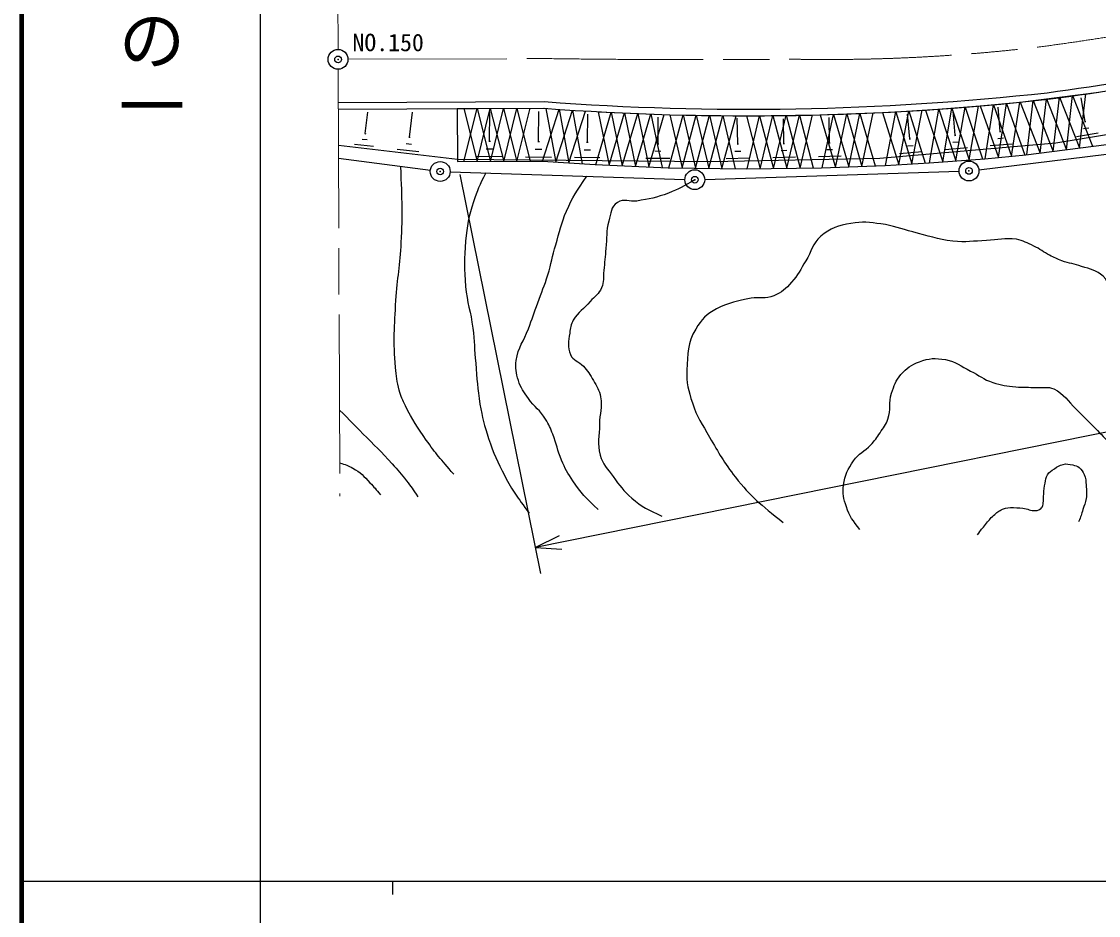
# Model space of a CAD drawing. Units: millimetres, scale not verified. Extents: x 40000 to 680000, y 20000 to 380000.
# Drawn here: x 40000 to 121270, y 202409 to 269866 of the extents above; entities that cross this region are included whole.
import ezdxf
from ezdxf.enums import TextEntityAlignment as Align

# ---------------------------------------------------------------- set-up
doc = ezdxf.new("R2010")
doc.units = ezdxf.units.MM
doc.header["$LTSCALE"] = 1000
doc.header["$PDMODE"] = 32
doc.header["$PDSIZE"] = 500
doc.linetypes.add('CHAIN', pattern=[18.5, 12, -1.5, 3.5, -1.5])
for name, color, linetype, lineweight in [('M-BGD', 7, 'Continuous', 25), ('M-BMK', 2, 'CHAIN', 13), ('M-BMK-ROW', 30, 'Continuous', 25), ('M-BMK-SRVR', 3, 'Continuous', 25), ('M-TTL', 2, 'Continuous', 140), ('M-TTL-BAND', 7, 'Continuous', 25)]:
    doc.layers.add(name, color=color, linetype=linetype, lineweight=lineweight)
doc.layers.add('M-OTRS', color=6, linetype='Continuous')
doc.styles.add('@ＭＳ ゴシック', font='')
doc.styles.add('ＭＳ ゴシック', font='')
doc.styles.get('@ＭＳ ゴシック').set_extended_font_data('@MS Gothic')
doc.styles.get('ＭＳ ゴシック').set_extended_font_data('MS Gothic')

msp = doc.modelspace()

# ---------------------------------------------------------------- linework, layer by layer
at = {"layer": 'M-BGD'}
for p, q in [((115356, 263776), (121288, 264547)), ((117854, 260067), (118331, 264163)), ((118331, 264163), (119838, 260325)), ((118846, 260196), (119322, 264292)), ((119322, 264292), (120829, 260454)), ((119838, 260325), (120314, 264420)), ((63898, 263762), (79451, 263823)), ((63900, 263262), (79434, 263323)), ((72873, 263297), (79434, 263323)), ((76389, 259311), (77373, 263315)), ((77373, 263315), (78389, 259319)), ((77389, 259315), (78373, 263319)), ((79571, 263315), (80310, 259258)), ((108221, 263186), (112349, 263497)), ((109518, 259273), (110215, 263337)), ((110215, 263337), (111513, 259423)), ((110515, 259348), (111212, 263412)), ((111212, 263412), (112510, 259498)), ((111513, 259423), (112209, 263487)), ((112349, 263497), (115356, 263776)), ((112349, 263497), (113715, 259607)), ((112719, 259515), (113345, 263590)), ((113345, 263590), (114711, 259699)), ((113850, 261565), (113692, 263392)), ((113715, 259607), (114341, 263682)), ((114341, 263682), (115706, 259792)), ((114711, 259699), (115337, 263775)), ((115356, 263776), (116863, 259939)), ((115871, 259810), (116347, 263905)), ((116347, 263905), (117854, 260067)), ((116863, 259939), (117339, 264034)), ((117339, 264034), (118846, 260196)), ((120262, 262315), (119963, 264120)), ((65943, 261407), (66132, 263022)), ((69282, 261135), (69504, 263036)), ((72873, 263297), (72889, 259297)), ((73373, 263299), (74389, 259303)), ((73389, 259299), (74373, 263303)), ((74373, 263303), (75389, 259307)), ((74389, 259303), (75373, 263307)), ((75319, 260845), (75342, 263057)), ((75373, 263307), (76389, 259311)), ((75389, 259307), (76373, 263311)), ((76373, 263311), (77389, 259315)), ((79016, 260823), (79039, 263072)), ((79312, 259323), (80569, 263250)), ((80310, 259258), (81567, 263185)), ((80569, 263250), (81308, 259193)), ((81308, 259193), (82562, 263113)), ((81567, 263185), (82306, 259129)), ((82701, 260755), (82723, 262874)), ((83338, 259063), (84504, 263018)), ((83505, 263059), (88918, 262833)), ((83505, 263059), (84337, 259021)), ((84337, 259021), (85503, 262976)), ((84504, 263018), (85336, 258979)), ((85336, 258979), (86502, 262934)), ((85503, 262976), (86335, 258938)), ((86335, 258938), (87501, 262893)), ((86502, 262934), (87334, 258896)), ((87334, 258896), (88500, 262851)), ((87501, 262893), (88334, 258854)), ((88031, 260640), (88052, 262661)), ((88860, 258834), (89918, 262819)), ((88918, 262833), (94698, 262749)), ((88918, 262833), (89860, 258819)), ((89860, 258819), (90918, 262804)), ((89918, 262819), (90860, 258805)), ((90860, 258805), (91918, 262790)), ((90918, 262804), (91860, 258790)), ((91860, 258790), (92918, 262775)), ((91918, 262790), (92859, 258776)), ((92859, 258776), (93918, 262761)), ((92918, 262775), (93859, 258761)), ((94049, 260625), (94009, 262581)), ((94698, 262749), (100273, 262822)), ((94698, 262749), (95750, 258763)), ((94750, 258750), (95698, 262762)), ((95698, 262762), (96750, 258776)), ((95750, 258763), (96698, 262775)), ((96698, 262775), (97750, 258789)), ((96750, 258776), (97698, 262788)), ((97531, 260661), (97492, 262535)), ((97698, 262788), (98750, 258802)), ((97750, 258789), (98698, 262801)), ((98698, 262801), (99750, 258815)), ((98750, 258802), (99698, 262814)), ((100273, 262822), (104972, 263000)), ((100273, 262822), (101424, 258863)), ((100425, 258825), (101273, 262860)), ((100975, 260723), (100936, 262614)), ((101273, 262860), (102424, 258901)), ((101424, 258863), (102272, 262898)), ((102272, 262898), (103423, 258939)), ((102424, 258901), (103271, 262936)), ((103271, 262936), (104422, 258976)), ((103423, 258939), (104270, 262974)), ((104972, 263000), (108221, 263186)), ((104972, 263000), (106199, 259064)), ((105201, 259007), (105970, 263057)), ((105970, 263057), (107198, 259121)), ((106199, 259064), (106969, 263115)), ((107031, 261008), (106870, 262880)), ((106969, 263115), (108196, 259178)), ((107198, 259121), (107967, 263172)), ((108221, 263186), (109518, 259273)), ((108521, 259198), (109218, 263261)), ((109218, 263261), (110515, 259348)), ((110454, 261280), (110297, 263098)), ((131306, 262878), (118060, 260678)), ((120138, 261786), (120551, 261854)), ((120211, 262306), (120314, 262323)), ((65711, 260995), (66073, 260952)), ((65898, 261412), (65988, 261402)), ((69231, 261141), (69333, 261129)), ((106978, 261003), (107085, 261012)), ((110402, 261276), (110507, 261285)), ((113686, 261051), (114100, 261087)), ((113798, 261561), (113902, 261570)), ((119602, 261188), (121252, 261462)), ((72888, 259464), (63911, 260514)), ((65118, 260624), (66564, 260455)), ((68346, 260247), (69987, 260055)), ((69019, 260667), (69429, 260619)), ((75072, 260269), (75554, 260265)), ((75259, 260846), (75379, 260845)), ((78766, 260239), (79254, 260234)), ((78955, 260824), (79077, 260822)), ((82457, 260186), (82933, 260181)), ((82642, 260755), (82761, 260754)), ((87800, 260101), (88251, 260096)), ((87974, 260640), (88087, 260639)), ((93838, 260087), (94282, 260096)), ((93994, 260623), (94105, 260626)), ((97327, 260141), (97756, 260150)), ((97477, 260660), (97584, 260662)), ((100773, 260208), (101198, 260217)), ((100922, 260722), (101028, 260724)), ((118060, 260678), (104764, 259529)), ((106862, 260477), (107289, 260514)), ((109707, 260207), (111375, 260352)), ((110289, 260762), (110706, 260798)), ((113109, 260501), (114763, 260644)), ((115798, 259800), (121865, 260588)), ((92027, 259267), (72888, 259464)), ((72889, 259297), (79312, 259323)), ((74343, 259699), (76271, 259679)), ((78027, 259661), (79981, 259641)), ((79312, 259323), (83292, 259065)), ((81738, 259623), (83641, 259603)), ((87118, 259567), (88921, 259549)), ((104764, 259529), (92027, 259267)), ((93183, 259541), (94959, 259577)), ((96694, 259613), (98410, 259648)), ((100145, 259684), (101847, 259719)), ((106267, 259910), (107973, 260058)), ((108485, 259195), (112684, 259511)), ((112684, 259511), (115798, 259800)), ((83292, 259065), (88806, 258835)), ((88806, 258835), (94695, 258749)), ((94695, 258749), (100375, 258823)), ((100375, 258823), (105162, 259005)), ((105162, 259005), (108485, 259195)), ((73087, 258317), (79176, 228206)), ((193859, 253436), (78779, 230166)), ((80570, 231057), (78779, 230166)), ((78779, 230166), (80775, 230042))]:
    msp.add_line(p, q, dxfattribs=at)
for centre, radius, start, end in [((90438, 466201), 203500, 277.61177, 284.81833), ((90438, 466201), 204000, 277.61017, 284.81949), ((94806, 468823), 205573, 265.71659, 276.30834), ((94806, 468823), 206073, 265.71659, 276.30992)]:
    msp.add_arc(centre, radius, start, end, dxfattribs=at)
for points, knots in [([(72617, 235711), (71597, 236875), (71282, 237225), (70544, 238285), (69871, 239252), (69489, 239800), (68971, 240859), (68752, 241307), (68640, 241569), (68507, 242050), (68324, 242705), (68277, 243089), (68221, 243766), (68057, 245733), (68132, 246849), (68256, 248818), (68364, 250535), (68570, 251485), (68661, 253203), (68780, 255439), (68726, 256227), (68622, 258935)], [0, 0, 0, 0, 1, 1, 1, 2, 2, 2, 3, 3, 3, 4, 4, 4, 5, 5, 5, 6, 6, 6, 7, 7, 7, 7]), ([(75032, 258438), (74545, 257474), (74399, 257143), (74109, 256269), (73735, 255142), (73624, 254471), (73513, 253290), (73389, 251963), (73397, 251205), (73513, 249878), (73621, 248637), (73900, 247972), (74055, 246736), (74184, 245704), (74176, 245118), (74272, 244082), (74383, 242875), (74393, 242190), (74597, 240995), (74772, 239963), (74912, 239387), (75246, 238395), (75630, 237259), (75904, 236638), (76465, 235579), (77080, 234417), (77385, 234017), (78307, 232762)], [0, 0, 0, 0, 1, 1, 1, 2, 2, 2, 3, 3, 3, 4, 4, 4, 5, 5, 5, 6, 6, 6, 7, 7, 7, 8, 8, 8, 9, 9, 9, 9]), ([(83506, 233033), (82574, 233962), (82222, 234256), (81610, 235200), (81229, 235788), (81009, 236122), (80744, 236770), (80440, 237513), (80386, 237972), (80094, 238720), (79915, 239179), (79806, 239436), (79552, 239858), (79142, 240540), (78695, 240766), (78252, 241428), (77916, 241932), (77672, 242203), (77494, 242782), (77320, 243352), (77244, 243710), (77332, 244299), (77479, 245286), (77901, 245748), (78252, 246682), (78537, 247440), (78682, 247870), (78957, 248632), (79254, 249457), (79458, 249906), (79715, 250744), (79984, 251622), (80056, 252136), (80311, 253019), (80600, 254022), (80711, 254606), (81123, 255565), (81592, 256655), (81872, 257044), (82651, 258193)], [0, 0, 0, 0, 1, 1, 1, 2, 2, 2, 3, 3, 3, 4, 4, 4, 5, 5, 5, 6, 6, 6, 7, 7, 7, 8, 8, 8, 9, 9, 9, 10, 10, 10, 11, 11, 11, 12, 12, 12, 13, 13, 13, 13]), ([(90804, 257930), (89933, 257406), (89628, 257231), (88814, 256919), (87918, 256574), (87379, 256471), (86431, 256323), (85865, 256234), (85448, 256527), (84969, 256214), (84461, 255884), (84484, 255389), (84319, 254806), (84098, 254029), (84183, 253552), (84102, 252748), (84036, 252093), (84012, 251724), (83939, 251069), (83883, 250560), (83979, 250239), (83777, 249769), (83570, 249286), (83257, 249135), (82910, 248740), (82421, 248183), (82030, 247961), (81638, 247332), (81429, 246996), (81427, 246748), (81367, 246357), (81269, 245730), (81183, 245321), (81421, 244732), (81611, 244260), (82060, 244248), (82396, 243866), (82737, 243477), (82896, 243230), (83154, 242782), (83419, 242323), (83592, 242057), (83696, 241537), (83853, 240748), (83620, 240283), (83614, 239478), (83609, 238569), (83434, 238029), (83669, 237150), (83859, 236434), (84209, 236124), (84644, 235525), (85137, 234845), (85422, 234456), (86052, 233900), (86827, 233215), (87262, 233042), (88327, 232546)], [0, 0, 0, 0, 1, 1, 1, 2, 2, 2, 3, 3, 3, 4, 4, 4, 5, 5, 5, 6, 6, 6, 7, 7, 7, 8, 8, 8, 9, 9, 9, 10, 10, 10, 11, 11, 11, 12, 12, 12, 13, 13, 13, 14, 14, 14, 15, 15, 15, 16, 16, 16, 17, 17, 17, 18, 18, 18, 19, 19, 19, 19]), ([(132493, 235256), (131821, 236981), (131666, 237526), (130916, 238872), (130640, 239369), (130545, 239694), (130175, 240124), (129814, 240543), (129565, 240742), (129108, 241052), (128404, 241529), (127862, 241544), (127161, 242025), (126535, 242454), (126224, 242752), (125677, 243277), (125066, 243863), (124701, 244190), (124240, 244900), (123381, 246221), (123086, 247073), (122455, 248517), (122096, 249336), (122283, 250048), (121620, 250649), (121104, 251118), (120655, 251161), (119997, 251391), (119429, 251590), (119079, 251601), (118514, 251808), (118141, 251945), (117939, 252043), (117586, 252226), (117104, 252476), (116874, 252694), (116381, 252921), (115886, 253149), (115620, 253345), (115082, 253431), (114206, 253572), (113698, 253367), (112811, 253339), (111824, 253307), (111265, 253185), (110284, 253292), (109083, 253423), (108444, 253705), (107270, 253988), (106326, 254215), (105822, 254466), (104859, 254590), (103979, 254704), (103461, 254793), (102587, 254637), (101637, 254467), (101043, 254297), (100315, 253663), (99674, 253106), (99633, 252526), (99179, 251808), (98774, 251167), (98628, 250742), (98113, 250186), (97665, 249702), (97375, 249423), (96768, 249166), (96147, 248903), (95714, 249111), (95052, 248980), (94013, 248774), (93398, 248678), (92456, 248192), (91693, 247798), (91327, 247394), (90880, 246662), (90232, 245602), (90272, 244795), (90207, 243555), (90156, 242583), (90323, 242024), (90625, 241098), (90975, 240020), (91353, 239482), (91923, 238501), (92627, 237290), (93008, 236593), (93870, 235488), (95068, 233953), (95732, 233486), (97487, 232057)], [0, 0, 0, 0, 1, 1, 1, 2, 2, 2, 3, 3, 3, 4, 4, 4, 5, 5, 5, 6, 6, 6, 7, 7, 7, 8, 8, 8, 9, 9, 9, 10, 10, 10, 11, 11, 11, 12, 12, 12, 13, 13, 13, 14, 14, 14, 15, 15, 15, 16, 16, 16, 17, 17, 17, 18, 18, 18, 19, 19, 19, 20, 20, 20, 21, 21, 21, 22, 22, 22, 23, 23, 23, 24, 24, 24, 25, 25, 25, 26, 26, 26, 27, 27, 27, 28, 28, 28, 29, 29, 29, 30, 30, 30, 30]), ([(103273, 231523), (102736, 232213), (102477, 232504), (102244, 233256), (102055, 233868), (101928, 234248), (102028, 234881), (102149, 235649), (102349, 236079), (102786, 236722), (103173, 237292), (103622, 237404), (104086, 237914), (104390, 238248), (104539, 238457), (104790, 238834), (105047, 239221), (105229, 239426), (105386, 239863), (105644, 240587), (105409, 241085), (105656, 241813), (105855, 242395), (105954, 242759), (106360, 243221), (106802, 243723), (107142, 243962), (107769, 244196), (108484, 244463), (108965, 244488), (109718, 244358), (110521, 244221), (110882, 243848), (111614, 243492), (112277, 243169), (112592, 242858), (113293, 242625), (113946, 242408), (114341, 242372), (115026, 242300), (115636, 242237), (115984, 242284), (116596, 242246), (117105, 242215), (117435, 242354), (117896, 242138), (118696, 241763), (118942, 241238), (119575, 240621), (120153, 240058), (120466, 239730), (121037, 239159), (121503, 238694), (121741, 238409), (122229, 237968), (122577, 237652), (122891, 237615), (123204, 237264), (123544, 236881), (123635, 236589), (123853, 236126), (124134, 235533), (124302, 235195), (124449, 234556), (124587, 233955), (124597, 233697), (124612, 232985)], [0, 0, 0, 0, 1, 1, 1, 2, 2, 2, 3, 3, 3, 4, 4, 4, 5, 5, 5, 6, 6, 6, 7, 7, 7, 8, 8, 8, 9, 9, 9, 10, 10, 10, 11, 11, 11, 12, 12, 12, 13, 13, 13, 14, 14, 14, 15, 15, 15, 16, 16, 16, 17, 17, 17, 18, 18, 18, 19, 19, 19, 20, 20, 20, 21, 21, 21, 22, 22, 22, 22]), ([(63991, 240548), (64856, 239684), (65076, 239463), (65766, 238761), (66629, 237884), (67132, 237409), (67958, 236497), (68402, 236008), (68652, 235734), (69055, 235211), (69409, 234750), (69523, 234583), (69913, 233995)], [0, 0, 0, 0, 1, 1, 1, 2, 2, 2, 3, 3, 3, 4, 4, 4, 4]), ([(64007, 236569), (64465, 236434), (64633, 236363), (65003, 236164), (65585, 235851), (65834, 235545), (66290, 235068), (66619, 234724), (66735, 234588), (67077, 234138)], [0, 0, 0, 0, 1, 1, 1, 2, 2, 2, 3, 3, 3, 3]), ([(112137, 231140), (112421, 231516), (112499, 231621), (112748, 231915), (112979, 232189), (113091, 232360), (113359, 232597), (113601, 232811), (113740, 232948), (114040, 233067), (114342, 233186), (114538, 233184), (114863, 233184), (115241, 233184), (115454, 233159), (115826, 233090), (116003, 233057), (116094, 232997), (116272, 232973), (116464, 232947), (116584, 232952), (116766, 233020), (116888, 233065), (116954, 233121), (117024, 233231), (117121, 233381), (117099, 233500), (117118, 233678), (117140, 233879), (117126, 233993), (117142, 234195), (117168, 234526), (117163, 234716), (117236, 235040), (117290, 235284), (117286, 235443), (117424, 235651), (117574, 235879), (117716, 235966), (117941, 236121), (118177, 236285), (118318, 236387), (118599, 236450), (118877, 236513), (119049, 236467), (119327, 236403), (119528, 236357), (119659, 236344), (119820, 236215), (120022, 236055), (120091, 235910), (120196, 235675), (120326, 235386), (120309, 235192), (120337, 234876), (120372, 234483), (120399, 234255), (120337, 233866), (120286, 233536), (120202, 233362), (120102, 233043), (119986, 232672), (119939, 232550), (119773, 232103)], [0, 0, 0, 0, 1, 1, 1, 2, 2, 2, 3, 3, 3, 4, 4, 4, 5, 5, 5, 6, 6, 6, 7, 7, 7, 8, 8, 8, 9, 9, 9, 10, 10, 10, 11, 11, 11, 12, 12, 12, 13, 13, 13, 14, 14, 14, 15, 15, 15, 16, 16, 16, 17, 17, 17, 18, 18, 18, 19, 19, 19, 20, 20, 20, 21, 21, 21, 21])]:
    msp.add_open_spline(points, degree=3, knots=knots, dxfattribs=at)
at = {"layer": 'M-BMK'}
for p, q in [((63882, 267762), (63730, 305975)), ((64635, 267015), (79439, 267073)), ((63888, 266262), (64017, 234049))]:
    msp.add_line(p, q, dxfattribs=at)
for centre, radius, start, end in [((90438, 466201), 200000, 277.61177, 284.81006), ((100816, 402210), 135211, 268.88508, 276.84452), ((90843, 1055485), 788494, 269.17126, 270.53355)]:
    msp.add_arc(centre, radius, start, end, dxfattribs=at)
at = {"layer": 'M-BMK-ROW'}
for p, q in [((112245, 258680), (133118, 261232)), ((63915, 259547), (70851, 258645)), ((72345, 258525), (90055, 257954)), ((91554, 257954), (110751, 258565))]:
    msp.add_line(p, q, dxfattribs=at)
for centre in [(71595, 258549), (111500, 258589), (90804, 257930)]:
    msp.add_circle(centre, 750, dxfattribs=at)
for p in [(71595, 258549), (111500, 258589), (90804, 257930)]:
    msp.add_point(p, dxfattribs=at)
at = {"layer": 'M-BMK-SRVR'}
msp.add_circle((63885, 267012), 750, dxfattribs=at)
msp.add_point((63885, 267012), dxfattribs=at)
at = {"layer": 'M-OTRS'}
msp.add_point((63885, 267012), dxfattribs=at)
at = {"layer": 'M-TTL'}
msp.add_line((40000, 380000), (40000, 20000), dxfattribs=at)
at = {"layer": 'M-TTL-BAND'}
for p, q in [((58000, 370000), (58000, 20000)), ((40000, 205000), (579000, 205000)), ((68000, 205000), (68000, 204000))]:
    msp.add_line(p, q, dxfattribs=at)

# ---------------------------------------------------------------- texts
at = {"layer": 'M-BGD', "style": 'ＭＳ ゴシック'}
msp.add_text('NO.150', height=1320, dxfattribs=at).set_placement((67667, 267230), align=Align.BOTTOM_CENTER)
at = {"layer": 'M-TTL-BAND', "style": '@ＭＳ ゴシック'}
msp.add_text('縮尺千分の一', height=3666, rotation=270, dxfattribs=at).set_placement((49777, 261030), align=Align.MIDDLE_RIGHT)

doc.saveas('drawing.dxf')
